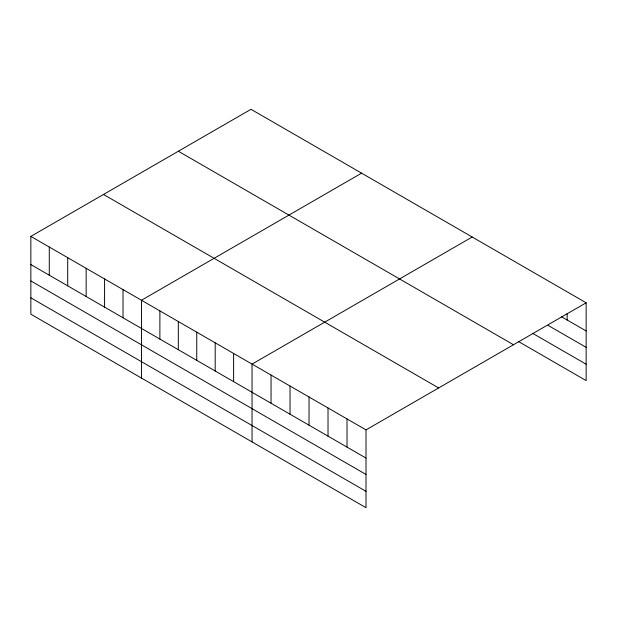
<?xml version="1.0" encoding="UTF-8"?>
<svg xmlns="http://www.w3.org/2000/svg" width="617" height="617" viewBox="0 0 617 617"><rect width="100%" height="100%" fill="white"/><g stroke="black" fill="none" stroke-linecap="round" stroke-linejoin="round"><path stroke-width="0.93" d="M30.85 236.396L366.004 429.895L366.004 507.698L30.85 314.2L30.85 236.396L250.996 109.302L586.15 302.8L586.15 380.604L518.442 341.51M361.593 173.153L141.455 300.255L141.455 378.059M472.198 237.013L252.052 364.107L252.052 441.911M366.004 429.895L586.15 302.8M561.377 316.668L586.15 330.967M548.166 325.421L586.15 347.348M532.479 333.234L586.15 364.223M178.344 151.242L513.506 344.741M103.494 194.455L438.656 387.954M30.85 264.57L366.004 458.069M30.85 280.943L366.004 474.45M30.85 297.818L366.004 491.325M567.154 313.428L567.154 320.007M347.016 418.935L347.016 447.101M328.02 407.968L328.02 436.134M309.032 397.001L309.032 425.175M290.036 386.041L290.036 414.208M271.048 375.074L271.048 403.24M233.619 353.464L233.619 381.638M215.186 342.821L215.186 370.994M196.754 332.177L196.754 360.351M178.321 321.534L178.321 349.708M159.888 310.899L159.888 339.065M123.014 289.612L123.014 317.778M104.581 278.969L104.581 307.135M86.149 268.326L86.149 296.492M67.716 257.682L67.716 285.848M49.283 247.039L49.283 275.205"/></g></svg>
